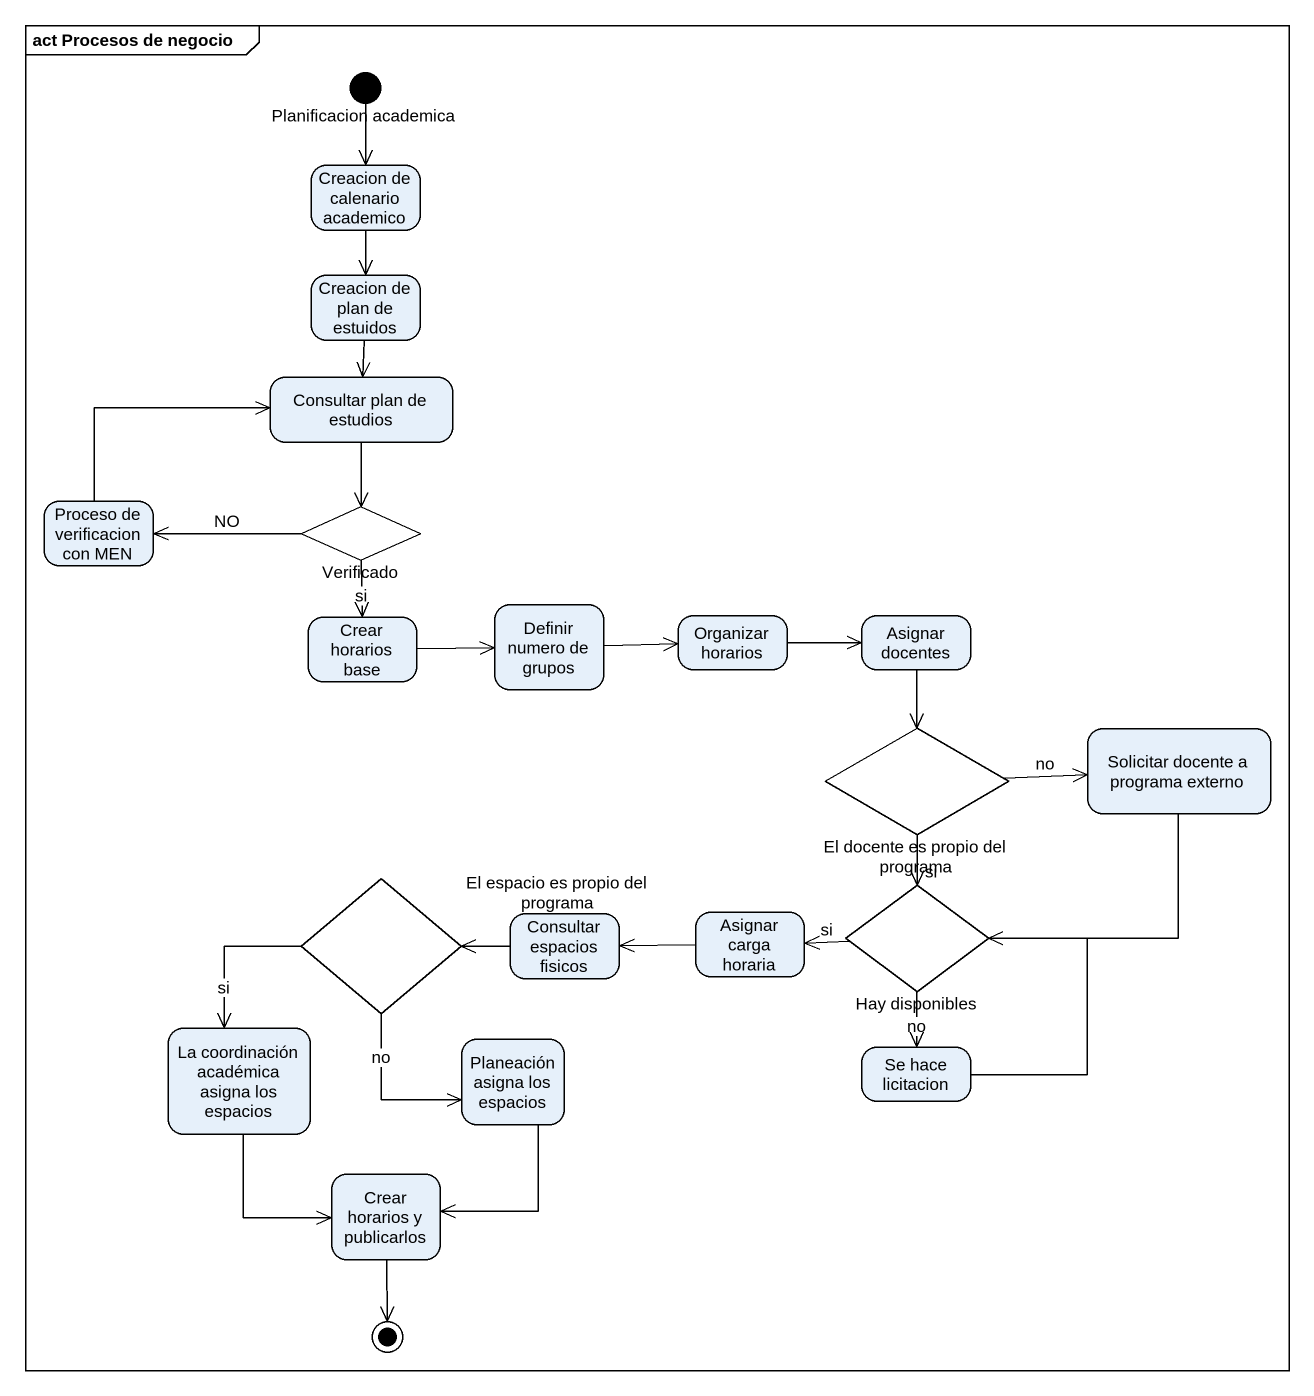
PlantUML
@startuml
mainframe act Procesos de negocio
hide empty description
state "Planificacion academica" as Planificacion_academica <<start>>
state "Creacion de calenario academico" as Creacion_de_calenario
state "Creacion de plan de estuidos" as Creacion_de_plan_de_estuidos
state "Consultar plan de estudios" as Consultar_plan_de_estudios
state "Proceso de verificacion con MEN" as Proceso_de_verificacion_con
state Verificado <<choice>>
state "Crear horarios base" as Crear_horarios_base
state "Definir numero de grupos" as Definir_numero_de_grupos
state "Organizar horarios" as Organizar_horarios
state "Asignar docentes" as Asignar_docentes
state "El docente es propio del programa" as El_docente_es_propio_del <<choice>>
state "Solicitar docente a programa externo" as Solicitar_docente_a
state "El espacio es propio del programa" as El_espacio_es_propio_del <<choice>>
state "Consultar espacios fisicos" as Consultar_espacios_fisicos
state "Asignar carga horaria" as Asignar_carga_horaria
state "Hay disponibles" as Hay_disponibles <<choice>>
state "La coordinación académica asigna los espacios" as La_coordinación_académica
state "Planeación asigna los espacios" as Planeación_asigna_los
state "Se hace licitacion" as Se_hace_licitacion
state "Crear horarios y publicarlos" as Crear_horarios_y_publicarlos
Planificacion_academica --> Creacion_de_calenario
Creacion_de_calenario --> Creacion_de_plan_de_estuidos
Creacion_de_plan_de_estuidos --> Consultar_plan_de_estudios
Consultar_plan_de_estudios --> Verificado
Proceso_de_verificacion_con -right-> Consultar_plan_de_estudios
Verificado -left-> Proceso_de_verificacion_con : NO
Verificado --> Crear_horarios_base : si
Crear_horarios_base -right-> Definir_numero_de_grupos
Definir_numero_de_grupos -right-> Organizar_horarios
Organizar_horarios -right-> Asignar_docentes
Asignar_docentes --> El_docente_es_propio_del
El_docente_es_propio_del -right-> Solicitar_docente_a : no
El_docente_es_propio_del --> Hay_disponibles : si
Solicitar_docente_a --> Hay_disponibles
El_espacio_es_propio_del --> La_coordinación_académica : si
El_espacio_es_propio_del --> Planeación_asigna_los : no
Consultar_espacios_fisicos -left-> El_espacio_es_propio_del
Asignar_carga_horaria -left-> Consultar_espacios_fisicos
Hay_disponibles -left-> Asignar_carga_horaria : si
Hay_disponibles --> Se_hace_licitacion : no
La_coordinación_académica --> Crear_horarios_y_publicarlos
Planeación_asigna_los --> Crear_horarios_y_publicarlos
Se_hace_licitacion -up-> Hay_disponibles
Crear_horarios_y_publicarlos --> [*]
@enduml
